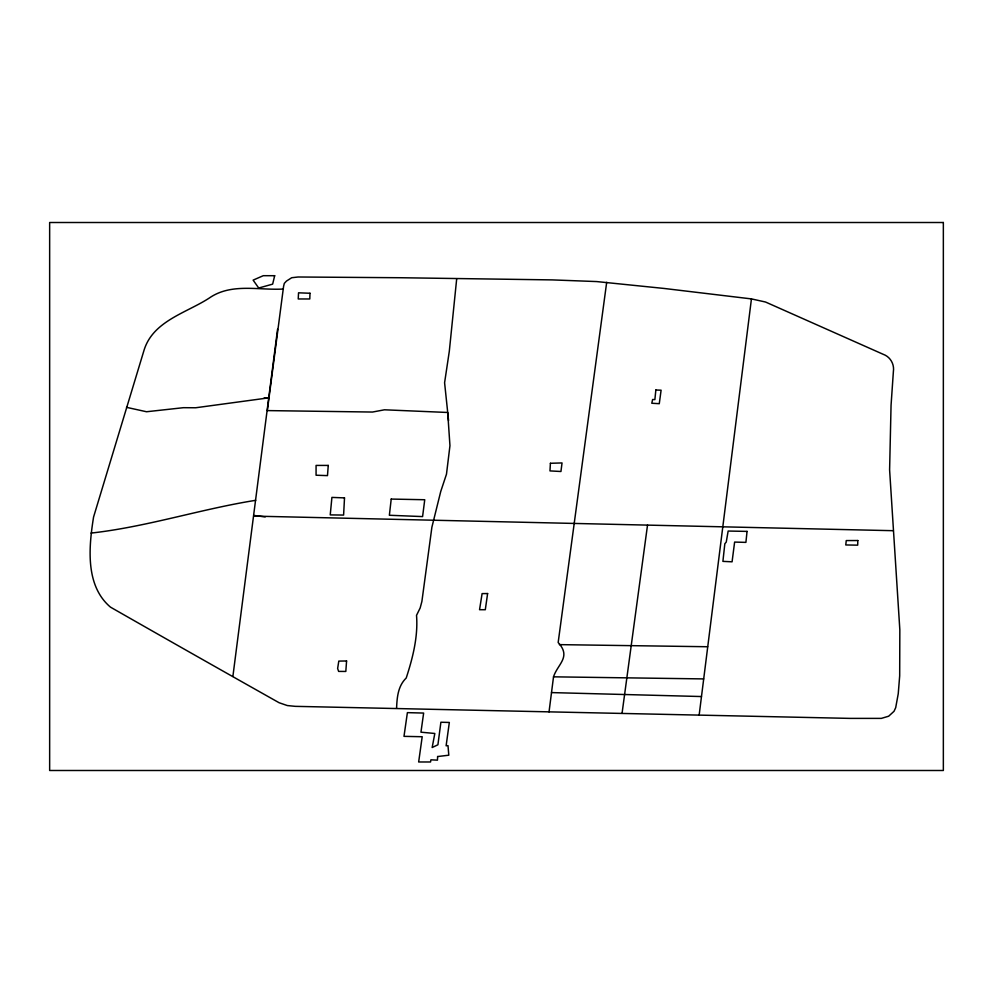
<?xml version="1.0" encoding="UTF-8"?>
<svg xmlns="http://www.w3.org/2000/svg" width="993" height="993" viewBox="0 0 993 993"><rect width="100%" height="100%" fill="white"/><g stroke="black" fill="none" stroke-linecap="round" stroke-linejoin="round"><path stroke-width="1.49" d="M283.29 289.037C258.478 290.465 231.183 282.732 209.175 298.111C186.349 312.944 153.22 320.913 144.122 349.958L93.565 517.055C88.824 546.746 85.001 585.585 110.471 607.133C166.563 639.182 222.755 671.02 279.083 702.721L287.287 705.551L295.256 706.346L850.008 718.386L881.337 718.386L888.661 716.214L894.035 711.286L895.698 707.661L898.243 693.735L899.683 675.823L899.832 629.761L889.604 469.85L891.056 405.293L893.377 371.643C894.544 364.257 890.349 356.822 883.224 354.315L765.516 302.021L751.44 298.905L664.131 288.454L596.607 281.565L552.294 279.902L400.278 277.73L298.086 276.997L291.706 277.73L286.481 281.056L284.308 283.377L283.588 286.356L267.34 410.593L372.499 412.045L384.465 409.799L447.706 412.48L449.953 445.696L446.478 474.195L440.743 491.461L431.893 527.209L421.888 601.485L420.151 608.001L416.526 615.337C418.19 636.612 412.765 657.912 406.224 677.996C397.945 686.089 397.051 697.247 396.579 708.17M549.03 711.931L553.523 676.829C557.656 663.982 571.571 657.093 558.165 642.533L606.686 282.297M456.706 278.673L449.308 351.261L444.591 382.739L448.575 420.672M232.883 676.469L277.568 329.217M699.159 715.059L751.44 298.905M622.065 713.247L647.523 525.111L893.377 530.696M255.735 500.311C200.4 509.124 146.84 526.886 91.033 533.092M268.942 397.821L195.683 407.763L183.432 407.689L146.505 411.747L126.496 407.329M553.523 676.829L703.665 678.914M559.357 644.631L707.661 646.741M253.699 516.112L647.523 525.111M551.5 692.593L701.468 696.54M264.15 397.97L269.004 398.119M253.774 515.429L265.23 516.919M857.815 540.527L857.691 545.157L845.775 544.958L846.247 540.577L857.815 540.527M310.002 293.258L309.791 298.967L298.235 298.967L298.533 292.811L310.002 293.258M437.615 756.542L437.454 760.154L430.937 759.819L430.54 761.979L418.661 761.979L422.199 736.732L403.99 736.347L407.391 712.639L423.639 713.061L420.958 732.189L434.822 733.479L432.166 747.506L437.913 744.787L440.892 722.234L449.332 722.457L446.118 745.793L447.992 745.631L448.799 755.201L437.615 756.542M344.509 497.89L343.603 515.069L330.235 514.895L331.91 497.406L344.509 497.89M550.407 463.284L549.973 470.905L560.946 471.501L562.038 462.937L550.407 463.284M346.582 660.966L345.812 671.442L338.638 671.405L337.632 668.5L338.799 661.102L346.582 660.966M328.261 465.419L327.479 475.622L316.072 475.225L316.072 465.419L328.261 465.419M655.852 390.013L654.871 399.608L652.612 399.509L651.793 403.245L659.278 403.692L661.102 390.199L655.852 390.013M747.059 531.392L745.904 542.377L734.621 542.079L732.077 561.815L722.904 561.368L724.84 543.73L726.243 542.079L728.154 531.044L747.059 531.392M391.217 499.069L389.368 515.268L422.584 516.583L424.743 499.74L391.217 499.069M487.613 593.541L485.304 609.727L479.545 609.702L482.101 593.615L487.613 593.541M274.676 275.706L272.653 284.135L258.714 288.02L253.128 280.125L263.282 275.694L274.676 275.706M943.35 222.506L49.65 222.506L49.65 770.494L943.35 770.494L943.35 222.506"/></g></svg>
